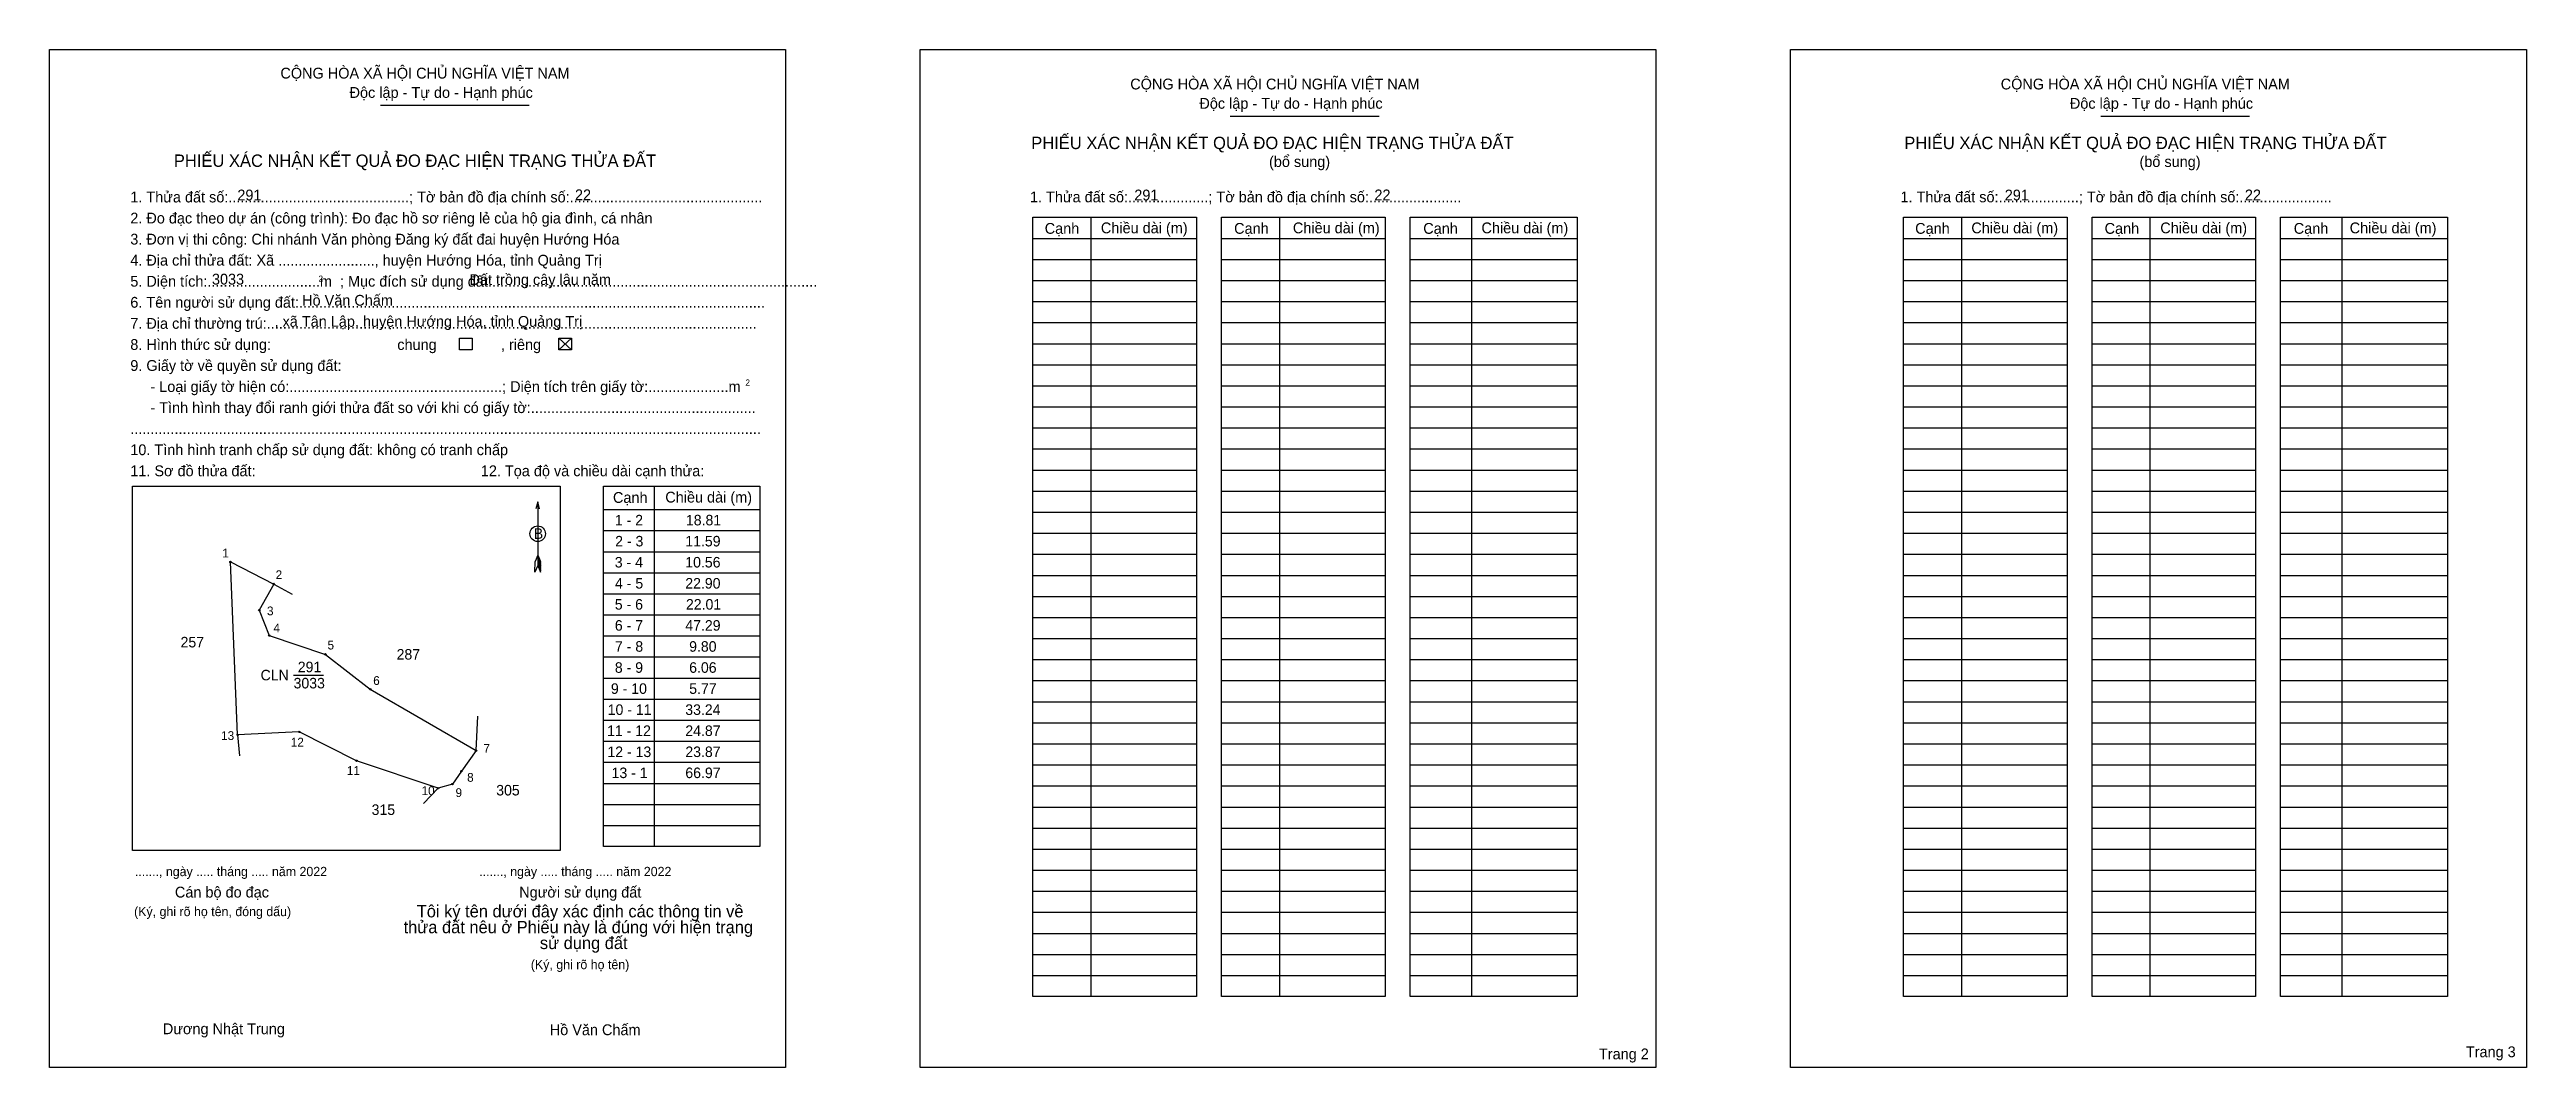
# Model space of a CAD drawing. Extents: x 548652 to 549610, y 1835357 to 1835751.
import ezdxf

# ---------------------------------------------------------------- set-up
doc = ezdxf.new("R2010")
doc.units = 0
for name, color, linetype in [('Level 1', 7, 'Continuous'), ('Level 10', 7, 'Continuous'), ('Level 11', 7, 'Continuous'), ('Level 13', 7, 'Continuous'), ('Level 2', 7, 'Continuous'), ('Level 25', 7, 'Continuous'), ('Level 27', 7, 'Continuous'), ('Level 36', 7, 'Continuous'), ('Level 48', 7, 'Continuous'), ('Level 50', 7, 'Continuous'), ('Level 52', 7, 'Continuous'), ('Level 55', 7, 'Continuous'), ('Level 6', 7, 'Continuous'), ('Level 9', 7, 'Continuous')]:
    doc.layers.add(name, color=color, linetype=linetype)

msp = doc.modelspace()

# ---------------------------------------------------------------- linework, layer by layer
at = {"layer": 'Level 1'}
for p, q in [((548651.78, 1835750.9), (548651.78, 1835750.9)), ((548988.47, 1835750.9), (548988.47, 1835750.9)), ((548779.77, 1835729.35), (548837.34, 1835729.35)), ((549108.48, 1835725.14), (549166.04, 1835725.14)), ((549445.18, 1835725.14), (549502.74, 1835725.14)), ((549054.57, 1835686), (549054.57, 1835384.59)), ((549127.51, 1835686), (549127.51, 1835384.59)), ((549201.79, 1835686), (549201.79, 1835384.59)), ((549391.27, 1835686), (549391.27, 1835384.59)), ((549464.2, 1835686), (549464.2, 1835384.59)), ((549538.49, 1835686), (549538.49, 1835384.59)), ((549032.17, 1835677.85), (549095.44, 1835677.85)), ((549105.1, 1835677.85), (549168.37, 1835677.85)), ((549178.03, 1835677.85), (549242.66, 1835677.85)), ((549368.87, 1835677.85), (549432.14, 1835677.85)), ((549441.8, 1835677.85), (549505.07, 1835677.85)), ((549514.73, 1835677.85), (549579.36, 1835677.85)), ((549032.17, 1835669.71), (549095.44, 1835669.71)), ((549032.17, 1835661.56), (549095.44, 1835661.56)), ((549105.1, 1835669.71), (549168.37, 1835669.71)), ((549105.1, 1835661.56), (549168.37, 1835661.56)), ((549178.03, 1835669.71), (549242.66, 1835669.71)), ((549178.03, 1835661.56), (549242.66, 1835661.56)), ((549368.87, 1835669.71), (549432.14, 1835669.71)), ((549368.87, 1835661.56), (549432.14, 1835661.56)), ((549441.8, 1835669.71), (549505.07, 1835669.71)), ((549441.8, 1835661.56), (549505.07, 1835661.56)), ((549514.73, 1835669.71), (549579.36, 1835669.71)), ((549514.73, 1835661.56), (549579.36, 1835661.56)), ((549032.17, 1835653.41), (549095.44, 1835653.41)), ((549105.1, 1835653.41), (549168.37, 1835653.41)), ((549178.03, 1835653.41), (549242.66, 1835653.41)), ((549368.87, 1835653.41), (549432.14, 1835653.41)), ((549441.8, 1835653.41), (549505.07, 1835653.41)), ((549514.73, 1835653.41), (549579.36, 1835653.41)), ((549032.17, 1835645.27), (549095.44, 1835645.27)), ((549105.1, 1835645.27), (549168.37, 1835645.27)), ((549178.03, 1835645.27), (549242.66, 1835645.27)), ((549368.87, 1835645.27), (549432.14, 1835645.27)), ((549441.8, 1835645.27), (549505.07, 1835645.27)), ((549514.73, 1835645.27), (549579.36, 1835645.27)), ((548848.76, 1835639.23), (548853.65, 1835634.68)), ((548848.76, 1835634.68), (548853.65, 1835639.23)), ((549032.17, 1835637.12), (549095.44, 1835637.12)), ((549105.1, 1835637.12), (549168.37, 1835637.12)), ((549178.03, 1835637.12), (549242.66, 1835637.12)), ((549368.87, 1835637.12), (549432.14, 1835637.12)), ((549441.8, 1835637.12), (549505.07, 1835637.12)), ((549514.73, 1835637.12), (549579.36, 1835637.12)), ((549032.17, 1835628.97), (549095.44, 1835628.97)), ((549105.1, 1835628.97), (549168.37, 1835628.97)), ((549178.03, 1835628.97), (549242.66, 1835628.97)), ((549368.87, 1835628.97), (549432.14, 1835628.97)), ((549441.8, 1835628.97), (549505.07, 1835628.97)), ((549514.73, 1835628.97), (549579.36, 1835628.97)), ((549032.17, 1835620.83), (549095.44, 1835620.83)), ((549032.17, 1835612.68), (549095.44, 1835612.68)), ((549105.1, 1835620.83), (549168.37, 1835620.83)), ((549105.1, 1835612.68), (549168.37, 1835612.68)), ((549178.03, 1835620.83), (549242.66, 1835620.83)), ((549178.03, 1835612.68), (549242.66, 1835612.68)), ((549368.87, 1835620.83), (549432.14, 1835620.83)), ((549368.87, 1835612.68), (549432.14, 1835612.68)), ((549441.8, 1835620.83), (549505.07, 1835620.83)), ((549441.8, 1835612.68), (549505.07, 1835612.68)), ((549514.73, 1835620.83), (549579.36, 1835620.83)), ((549514.73, 1835612.68), (549579.36, 1835612.68)), ((549032.17, 1835604.54), (549095.44, 1835604.54)), ((549105.1, 1835604.54), (549168.37, 1835604.54)), ((549178.03, 1835604.54), (549242.66, 1835604.54)), ((549368.87, 1835604.54), (549432.14, 1835604.54)), ((549441.8, 1835604.54), (549505.07, 1835604.54)), ((549514.73, 1835604.54), (549579.36, 1835604.54)), ((549032.17, 1835596.39), (549095.44, 1835596.39)), ((549105.1, 1835596.39), (549168.37, 1835596.39)), ((549178.03, 1835596.39), (549242.66, 1835596.39)), ((549368.87, 1835596.39), (549432.14, 1835596.39)), ((549441.8, 1835596.39), (549505.07, 1835596.39)), ((549514.73, 1835596.39), (549579.36, 1835596.39)), ((549032.17, 1835588.24), (549095.44, 1835588.24)), ((549105.1, 1835588.24), (549168.37, 1835588.24)), ((549178.03, 1835588.24), (549242.66, 1835588.24)), ((549368.87, 1835588.24), (549432.14, 1835588.24)), ((549441.8, 1835588.24), (549505.07, 1835588.24)), ((549514.73, 1835588.24), (549579.36, 1835588.24)), ((548683.83, 1835582.01), (548683.83, 1835582.01)), ((548840.59, 1835575.92), (548840.59, 1835551.28)), ((548885.6, 1835582.05), (548885.6, 1835442.61)), ((549032.17, 1835580.1), (549095.44, 1835580.1)), ((549105.1, 1835580.1), (549168.37, 1835580.1)), ((549178.03, 1835580.1), (549242.66, 1835580.1)), ((549368.87, 1835580.1), (549432.14, 1835580.1)), ((549441.8, 1835580.1), (549505.07, 1835580.1)), ((549514.73, 1835580.1), (549579.36, 1835580.1)), ((548866.05, 1835572.95), (548926.46, 1835572.95)), ((548866.05, 1835564.81), (548926.46, 1835564.81)), ((549032.17, 1835571.95), (549095.44, 1835571.95)), ((549105.1, 1835571.95), (549168.37, 1835571.95)), ((549178.03, 1835571.95), (549242.66, 1835571.95)), ((549368.87, 1835571.95), (549432.14, 1835571.95)), ((549441.8, 1835571.95), (549505.07, 1835571.95)), ((549514.73, 1835571.95), (549579.36, 1835571.95)), ((548840.59, 1835555.35), (548839.56, 1835552.84)), ((548840.59, 1835555.35), (548841.63, 1835552.84)), ((548840.59, 1835555), (548841.63, 1835552.47)), ((548866.05, 1835556.66), (548926.46, 1835556.66)), ((549032.17, 1835563.8), (549095.44, 1835563.8)), ((549032.17, 1835555.66), (549095.44, 1835555.66)), ((549105.1, 1835563.8), (549168.37, 1835563.8)), ((549105.1, 1835555.66), (549168.37, 1835555.66)), ((549178.03, 1835563.8), (549242.66, 1835563.8)), ((549178.03, 1835555.66), (549242.66, 1835555.66)), ((549368.87, 1835563.8), (549432.14, 1835563.8)), ((549368.87, 1835555.66), (549432.14, 1835555.66)), ((549441.8, 1835563.8), (549505.07, 1835563.8)), ((549441.8, 1835555.66), (549505.07, 1835555.66)), ((549514.73, 1835563.8), (549579.36, 1835563.8)), ((549514.73, 1835555.66), (549579.36, 1835555.66)), ((548839.5, 1835548.76), (548839.56, 1835552.84)), ((548840.59, 1835551.28), (548839.5, 1835548.76)), ((548840.59, 1835554.64), (548841.63, 1835552.12)), ((548840.59, 1835554.29), (548841.65, 1835551.75)), ((548840.59, 1835553.92), (548841.65, 1835551.38)), ((548840.59, 1835553.57), (548841.65, 1835551.02)), ((548840.59, 1835553.22), (548841.65, 1835550.65)), ((548840.59, 1835552.86), (548841.66, 1835550.28)), ((548840.59, 1835552.51), (548841.66, 1835549.92)), ((548840.59, 1835552.16), (548841.66, 1835549.55)), ((548840.59, 1835551.81), (548841.67, 1835549.2)), ((548840.59, 1835551.28), (548841.67, 1835548.76)), ((548841.67, 1835548.76), (548841.63, 1835552.84)), ((548866.05, 1835548.51), (548926.46, 1835548.51)), ((549032.17, 1835547.51), (549095.44, 1835547.51)), ((549105.1, 1835547.51), (549168.37, 1835547.51)), ((549178.03, 1835547.51), (549242.66, 1835547.51)), ((549368.87, 1835547.51), (549432.14, 1835547.51)), ((549441.8, 1835547.51), (549505.07, 1835547.51)), ((549514.73, 1835547.51), (549579.36, 1835547.51)), ((548866.05, 1835540.37), (548926.46, 1835540.37)), ((549032.17, 1835539.37), (549095.44, 1835539.37)), ((549105.1, 1835539.37), (549168.37, 1835539.37)), ((549178.03, 1835539.37), (549242.66, 1835539.37)), ((549368.87, 1835539.37), (549432.14, 1835539.37)), ((549441.8, 1835539.37), (549505.07, 1835539.37)), ((549514.73, 1835539.37), (549579.36, 1835539.37)), ((548866.05, 1835532.22), (548926.46, 1835532.22)), ((549032.17, 1835531.22), (549095.44, 1835531.22)), ((549105.1, 1835531.22), (549168.37, 1835531.22)), ((549178.03, 1835531.22), (549242.66, 1835531.22)), ((549368.87, 1835531.22), (549432.14, 1835531.22)), ((549441.8, 1835531.22), (549505.07, 1835531.22)), ((549514.73, 1835531.22), (549579.36, 1835531.22)), ((548866.05, 1835524.08), (548926.46, 1835524.08)), ((549032.17, 1835523.07), (549095.44, 1835523.07)), ((549105.1, 1835523.07), (549168.37, 1835523.07)), ((549178.03, 1835523.07), (549242.66, 1835523.07)), ((549368.87, 1835523.07), (549432.14, 1835523.07)), ((549441.8, 1835523.07), (549505.07, 1835523.07)), ((549514.73, 1835523.07), (549579.36, 1835523.07)), ((548866.05, 1835515.93), (548926.46, 1835515.93)), ((548866.05, 1835507.78), (548926.46, 1835507.78)), ((549032.17, 1835514.93), (549095.44, 1835514.93)), ((549105.1, 1835514.93), (549168.37, 1835514.93)), ((549178.03, 1835514.93), (549242.66, 1835514.93)), ((549368.87, 1835514.93), (549432.14, 1835514.93)), ((549441.8, 1835514.93), (549505.07, 1835514.93)), ((549514.73, 1835514.93), (549579.36, 1835514.93)), ((548866.05, 1835499.64), (548926.46, 1835499.64)), ((549032.17, 1835506.78), (549095.44, 1835506.78)), ((549032.17, 1835498.63), (549095.44, 1835498.63)), ((549105.1, 1835506.78), (549168.37, 1835506.78)), ((549105.1, 1835498.63), (549168.37, 1835498.63)), ((549178.03, 1835506.78), (549242.66, 1835506.78)), ((549178.03, 1835498.63), (549242.66, 1835498.63)), ((549368.87, 1835506.78), (549432.14, 1835506.78)), ((549368.87, 1835498.63), (549432.14, 1835498.63)), ((549441.8, 1835506.78), (549505.07, 1835506.78)), ((549441.8, 1835498.63), (549505.07, 1835498.63)), ((549514.73, 1835506.78), (549579.36, 1835506.78)), ((549514.73, 1835498.63), (549579.36, 1835498.63)), ((548866.05, 1835491.49), (548926.46, 1835491.49)), ((549032.17, 1835490.49), (549095.44, 1835490.49)), ((549105.1, 1835490.49), (549168.37, 1835490.49)), ((549178.03, 1835490.49), (549242.66, 1835490.49)), ((549368.87, 1835490.49), (549432.14, 1835490.49)), ((549441.8, 1835490.49), (549505.07, 1835490.49)), ((549514.73, 1835490.49), (549579.36, 1835490.49)), ((548866.05, 1835483.34), (548926.46, 1835483.34)), ((549032.17, 1835482.34), (549095.44, 1835482.34)), ((549105.1, 1835482.34), (549168.37, 1835482.34)), ((549178.03, 1835482.34), (549242.66, 1835482.34)), ((549368.87, 1835482.34), (549432.14, 1835482.34)), ((549441.8, 1835482.34), (549505.07, 1835482.34)), ((549514.73, 1835482.34), (549579.36, 1835482.34)), ((548866.05, 1835475.2), (548926.46, 1835475.2)), ((549032.17, 1835474.2), (549095.44, 1835474.2)), ((549105.1, 1835474.2), (549168.37, 1835474.2)), ((549178.03, 1835474.2), (549242.66, 1835474.2)), ((549368.87, 1835474.2), (549432.14, 1835474.2)), ((549441.8, 1835474.2), (549505.07, 1835474.2)), ((549514.73, 1835474.2), (549579.36, 1835474.2)), ((548866.05, 1835467.05), (548926.46, 1835467.05)), ((549032.17, 1835466.05), (549095.44, 1835466.05)), ((549105.1, 1835466.05), (549168.37, 1835466.05)), ((549178.03, 1835466.05), (549242.66, 1835466.05)), ((549368.87, 1835466.05), (549432.14, 1835466.05)), ((549441.8, 1835466.05), (549505.07, 1835466.05)), ((549514.73, 1835466.05), (549579.36, 1835466.05)), ((548866.05, 1835458.9), (548926.46, 1835458.9)), ((548866.05, 1835450.76), (548926.46, 1835450.76)), ((549032.17, 1835457.9), (549095.44, 1835457.9)), ((549032.17, 1835449.76), (549095.44, 1835449.76)), ((549105.1, 1835457.9), (549168.37, 1835457.9)), ((549105.1, 1835449.76), (549168.37, 1835449.76)), ((549178.03, 1835457.9), (549242.66, 1835457.9)), ((549178.03, 1835449.76), (549242.66, 1835449.76)), ((549368.87, 1835457.9), (549432.14, 1835457.9)), ((549368.87, 1835449.76), (549432.14, 1835449.76)), ((549441.8, 1835457.9), (549505.07, 1835457.9)), ((549441.8, 1835449.76), (549505.07, 1835449.76)), ((549514.73, 1835457.9), (549579.36, 1835457.9)), ((549514.73, 1835449.76), (549579.36, 1835449.76)), ((548849.3, 1835441.05), (548849.3, 1835441.05)), ((549032.17, 1835441.61), (549095.44, 1835441.61)), ((549105.1, 1835441.61), (549168.37, 1835441.61)), ((549178.03, 1835441.61), (549242.66, 1835441.61)), ((549368.87, 1835441.61), (549432.14, 1835441.61)), ((549441.8, 1835441.61), (549505.07, 1835441.61)), ((549514.73, 1835441.61), (549579.36, 1835441.61)), ((549032.17, 1835433.46), (549095.44, 1835433.46)), ((549105.1, 1835433.46), (549168.37, 1835433.46)), ((549178.03, 1835433.46), (549242.66, 1835433.46)), ((549368.87, 1835433.46), (549432.14, 1835433.46)), ((549441.8, 1835433.46), (549505.07, 1835433.46)), ((549514.73, 1835433.46), (549579.36, 1835433.46)), ((549032.17, 1835425.32), (549095.44, 1835425.32)), ((549105.1, 1835425.32), (549168.37, 1835425.32)), ((549178.03, 1835425.32), (549242.66, 1835425.32)), ((549368.87, 1835425.32), (549432.14, 1835425.32)), ((549441.8, 1835425.32), (549505.07, 1835425.32)), ((549514.73, 1835425.32), (549579.36, 1835425.32)), ((549032.17, 1835417.17), (549095.44, 1835417.17)), ((549105.1, 1835417.17), (549168.37, 1835417.17)), ((549178.03, 1835417.17), (549242.66, 1835417.17)), ((549368.87, 1835417.17), (549432.14, 1835417.17)), ((549441.8, 1835417.17), (549505.07, 1835417.17)), ((549514.73, 1835417.17), (549579.36, 1835417.17)), ((549032.17, 1835409.03), (549095.44, 1835409.03)), ((549105.1, 1835409.03), (549168.37, 1835409.03)), ((549178.03, 1835409.03), (549242.66, 1835409.03)), ((549368.87, 1835409.03), (549432.14, 1835409.03)), ((549441.8, 1835409.03), (549505.07, 1835409.03)), ((549514.73, 1835409.03), (549579.36, 1835409.03)), ((549032.17, 1835400.88), (549095.44, 1835400.88)), ((549032.17, 1835392.73), (549095.44, 1835392.73)), ((549105.1, 1835400.88), (549168.37, 1835400.88)), ((549105.1, 1835392.73), (549168.37, 1835392.73)), ((549178.03, 1835400.88), (549242.66, 1835400.88)), ((549178.03, 1835392.73), (549242.66, 1835392.73)), ((549368.87, 1835400.88), (549432.14, 1835400.88)), ((549368.87, 1835392.73), (549432.14, 1835392.73)), ((549441.8, 1835400.88), (549505.07, 1835400.88)), ((549441.8, 1835392.73), (549505.07, 1835392.73)), ((549514.73, 1835400.88), (549579.36, 1835400.88)), ((549514.73, 1835392.73), (549579.36, 1835392.73)), ((548936.45, 1835357.16), (548936.45, 1835357.16)), ((549273.14, 1835357.16), (549273.14, 1835357.16))]:
    msp.add_line(p, q, dxfattribs=at)
for points in [[(549032.17, 1835686), (549095.44, 1835686), (549095.44, 1835384.59), (549032.17, 1835384.59)], [(549105.1, 1835686), (549168.37, 1835686), (549168.37, 1835384.59), (549105.1, 1835384.59)], [(549178.03, 1835686), (549242.66, 1835686), (549242.66, 1835384.59), (549178.03, 1835384.59)], [(549368.87, 1835686), (549432.14, 1835686), (549432.14, 1835384.59), (549368.87, 1835384.59)], [(549441.8, 1835686), (549505.07, 1835686), (549505.07, 1835384.59), (549441.8, 1835384.59)], [(549514.73, 1835686), (549579.36, 1835686), (549579.36, 1835384.59), (549514.73, 1835384.59)], [(548683.83, 1835582.01), (548849.3, 1835582.01), (548849.3, 1835441.05), (548683.83, 1835441.05)], [(548866.05, 1835582.05), (548926.46, 1835582.05), (548926.46, 1835442.61), (548866.05, 1835442.61)]]:
    msp.add_lwpolyline(points, close=True, dxfattribs=at)
msp.add_lwpolyline([(548841.29, 1835573.3), (548840.59, 1835575.92), (548839.88, 1835573.3)], dxfattribs=at)
msp.add_circle((548840.59, 1835563.6), 3.01, dxfattribs=at)
at = {"layer": 'Level 10'}
msp.add_lwpolyline([(548802.05, 1835465.18), (548770.55, 1835475.79), (548748.34, 1835486.98), (548724.5, 1835485.78), (548721.72, 1835552.69), (548738.49, 1835544.16), (548732.87, 1835534.02), (548736.75, 1835524.2), (548758.48, 1835516.96), (548775.85, 1835503.44), (548816.76, 1835479.71), (548811.08, 1835471.73), (548807.59, 1835466.78)], close=True, dxfattribs=at)
at = {"layer": 'Level 11'}
for centre in [(548721.72, 1835552.69), (548738.49, 1835544.16), (548732.87, 1835534.02), (548736.75, 1835524.2), (548758.48, 1835516.96), (548775.85, 1835503.44), (548724.5, 1835485.78), (548748.34, 1835486.98), (548816.76, 1835479.71), (548770.55, 1835475.79), (548811.08, 1835471.73), (548802.05, 1835465.18), (548802.05, 1835465.18), (548807.59, 1835466.78)]:
    msp.add_circle(centre, 0.272, dxfattribs=at)
at = {"layer": 'Level 2'}
for points in [[(548651.77, 1835750.9), (548936.44, 1835750.9), (548936.44, 1835357.16), (548651.77, 1835357.16)], [(548988.47, 1835750.9), (549273.14, 1835750.9), (549273.14, 1835357.16), (548988.47, 1835357.16)], [(549325.17, 1835750.9), (549609.84, 1835750.9), (549609.84, 1835357.16), (549325.17, 1835357.16)]]:
    msp.add_lwpolyline(points, close=True, dxfattribs=at)
at = {"layer": 'Level 25'}
msp.add_line((548738.49, 1835544.16), (548732.87, 1835534.02), dxfattribs=at)
at = {"layer": 'Level 27'}
for p, q in [((548738.49, 1835544.16), (548745.63, 1835540.24)), ((548724.5, 1835485.78), (548725.23, 1835477.67)), ((548802.05, 1835465.18), (548796.46, 1835459.25))]:
    msp.add_line(p, q, dxfattribs=at)
at = {"layer": 'Level 50'}
for points in [[(548810.3, 1835639.23), (548815.19, 1835639.23), (548815.19, 1835634.68), (548810.3, 1835634.68)], [(548848.76, 1835639.23), (548853.65, 1835639.23), (548853.65, 1835634.68), (548848.76, 1835634.68)]]:
    msp.add_lwpolyline(points, close=True, dxfattribs=at)
at = {"layer": 'Level 9'}
for p, q in [((548746.16, 1835508.94), (548757.7, 1835508.94)), ((548816.76, 1835479.71), (548817.5, 1835493.05))]:
    msp.add_line(p, q, dxfattribs=at)

# ---------------------------------------------------------------- texts
at = {"layer": 'Level 1'}
for s, height, p in [('CỘNG HÒA XÃ HỘI CHỦ NGHĨA VIỆT NAM', 4.1815, (548741.07, 1835739.67)), ('CỘNG HÒA XÃ HỘI CHỦ NGHĨA VIỆT NAM', 4.1815, (549069.79, 1835735.46)), ('CỘNG HÒA XÃ HỘI CHỦ NGHĨA VIỆT NAM', 4.1815, (549406.48, 1835735.46)), ('Độc lập - Tự do - Hạnh phúc', 4.1815, (548767.82, 1835732.2)), ('Độc lập - Tự do - Hạnh phúc', 4.1815, (549096.53, 1835727.99)), ('Độc lập - Tự do - Hạnh phúc', 4.1815, (549433.23, 1835727.99)), ('PHIẾU XÁC NHẬN KẾT QUẢ ĐO ĐẠC HIỆN TRẠNG THỬA ĐẤT', 4.7794, (549031.5, 1835712.39)), ('PHIẾU XÁC NHẬN KẾT QUẢ ĐO ĐẠC HIỆN TRẠNG THỬA ĐẤT', 4.7794, (549369.19, 1835712.39)), ('PHIẾU XÁC NHẬN KẾT QUẢ ĐO ĐẠC HIỆN TRẠNG THỬA ĐẤT', 4.7794, (548699.86, 1835705.52)), ('(bổ sung)', 4.182, (549123.47, 1835705.46)), ('(bổ sung)', 4.182, (549460.17, 1835705.46)), ('1. Thửa đất số:.............................................; Tờ bản đồ địa chính số:................................................', 4.18152, (548683.01, 1835691.76)), ('1. Thửa đất số:....................; Tờ bản đồ địa chính số:.......................', 4.1815, (549031, 1835691.8)), ('1. Thửa đất số:....................; Tờ bản đồ địa chính số:.......................', 4.1815, (549367.7, 1835691.8)), ('3. Đơn vị thi công: Chi nhánh Văn phòng Đăng ký đất đai huyện Hướng Hóa', 4.1815, (548683.01, 1835675.46)), ('2. Đo đạc theo dự án (công trình): Đo đạc hồ sơ riêng lẻ của hộ gia đình, cá nhân', 4.1815, (548683.01, 1835683.61)), ('Cạnh', 4.182, (549036.7, 1835679.62)), ('Chiều dài (m)', 4.1815, (549058.42, 1835679.82)), ('Cạnh', 4.182, (549109.97, 1835679.62)), ('Chiều dài (m)', 4.1815, (549132.7, 1835679.82)), ('Cạnh', 4.182, (549183.13, 1835679.62)), ('Chiều dài (m)', 4.1815, (549205.64, 1835679.82)), ('Cạnh', 4.182, (549373.4, 1835679.62)), ('Chiều dài (m)', 4.1815, (549395.12, 1835679.82)), ('Cạnh', 4.182, (549446.67, 1835679.62)), ('Chiều dài (m)', 4.1815, (549468.21, 1835679.82)), ('Cạnh', 4.182, (549519.83, 1835679.62)), ('Chiều dài (m)', 4.1815, (549541.47, 1835679.82)), ('4. Địa chỉ thửa đất: Xã ........................, huyện Hướng Hóa, tỉnh Quảng Trị', 4.1815, (548683.01, 1835667.32)), ('5. Diện tích:............................m  ; Mục đích sử dụng đất:.................................................................................', 4.18152, (548683.01, 1835659.17)), ('2', 2.39, (548755.79, 1835661.07)), ('6. Tên người sử dụng đất:....................................................................................................................', 4.18152, (548683.01, 1835651.03)), ('7. Địa chỉ thường trú:..........................................................................................................................', 4.18152, (548683.01, 1835642.88)), ('chung                , riêng', 4.1815, (548786.28, 1835634.69)), ('9. Giấy tờ về quyền sử dụng đất:', 4.1815, (548683.01, 1835626.59)), ('     - Loại giấy tờ hiện có:.....................................................; Diện tích trên giấy tờ:....................m', 4.18152, (548683.01, 1835618.44)), ('2', 2.39, (548920.93, 1835620.88)), ('     - Tình hình thay đổi ranh giới thửa đất so với khi có giấy tờ:........................................................', 4.18152, (548683.01, 1835610.29)), ('10. Tình hình tranh chấp sử dụng đất: không có tranh chấp', 4.1815, (548683.01, 1835594)), ('.............................................................................................................................................................', 4.18152, (548683.01, 1835602.15)), ('11. Sơ đồ thửa đất:', 4.1815, (548683.01, 1835585.85)), ('12. Tọa độ và chiều dài cạnh thửa:', 4.1815, (548818.59, 1835585.85)), ('Cạnh', 4.182, (548869.71, 1835575.54)), ('Chiều dài (m)', 4.1815, (548889.94, 1835575.67)), ('B', 4.07, (548839.08, 1835561.62)), ('......., ngày ..... tháng ..... năm 2022', 3.5844, (548684.79, 1835431.17)), ('......., ngày ..... tháng ..... năm 2022', 3.5844, (548817.97, 1835431.17)), ('Cán bộ đo đạc', 4.1815, (548700.27, 1835422.89)), ('Người sử dụng đất', 4.1815, (548833.45, 1835422.89)), ('(Ký, ghi rõ họ tên, đóng dấu)', 3.5844, (548684.47, 1835415.69)), ('thửa đất nêu ở Phiếu này là đúng với hiện trạng', 4.7517, (548788.72, 1835409.08)), ('Tôi ký tên dưới đây xác định các thông tin về', 4.7517, (548793.8, 1835415.22)), ('sử dụng đất', 4.7517, (548841.44, 1835402.96)), ('(Ký, ghi rõ họ tên)', 3.5844, (548837.93, 1835395.18)), ('Dương Nhật Trung', 4.1815, (548695.61, 1835370.03)), ('Trang 2', 4.182, (549251.09, 1835360.31)), ('Trang 3', 4.182, (549586.4, 1835361.13))]:
    msp.add_text(s, height=height, dxfattribs=at).set_placement(p)
at = {"layer": 'Level 13'}
for s, p in [('CLN', (548733.41, 1835506.9)), ('3033', (548746.16, 1835503.78)), ('291', (548747.79, 1835510.03))]:
    msp.add_text(s, height=4.073, dxfattribs=at).set_placement(p)
at = {"layer": 'Level 36'}
for s, p in [('257', (548702.45, 1835519.64)), ('287', (548786.02, 1835514.93)), ('305', (548824.55, 1835462.37)), ('315', (548776.35, 1835454.84))]:
    msp.add_text(s, height=4.073, dxfattribs=at).set_placement(p)
at = {"layer": 'Level 48'}
msp.add_text('8. Hình thức sử dụng:', height=4.1817, dxfattribs=at).set_placement((548683.01, 1835634.73))
at = {"layer": 'Level 52'}
for s, p in [('1 - 2', (548870.43, 1835566.84)), ('18.81', (548897.93, 1835566.84)), ('2 - 3', (548870.56, 1835558.7)), ('11.59', (548897.69, 1835558.7)), ('3 - 4', (548870.41, 1835550.55)), ('4 - 5', (548870.5, 1835542.4)), ('22.90', (548897.67, 1835542.4)), ('10.56', (548897.68, 1835550.55)), ('5 - 6', (548870.42, 1835534.26)), ('22.01', (548897.93, 1835534.26)), ('6 - 7', (548870.44, 1835526.11)), ('47.29', (548897.69, 1835526.11)), ('7 - 8', (548870.48, 1835517.97)), ('9.80', (548899.17, 1835517.97)), ('8 - 9', (548870.44, 1835509.82)), ('6.06', (548899.18, 1835509.82)), ('10 - 11', (548867.67, 1835493.53)), ('9 - 10', (548868.91, 1835501.67)), ('33.24', (548897.67, 1835493.53)), ('5.77', (548899.2, 1835501.67)), ('11 - 12', (548867.42, 1835485.38)), ('24.87', (548897.7, 1835485.38)), ('12 - 13', (548867.55, 1835477.23)), ('23.87', (548897.7, 1835477.23)), ('13 - 1', (548869.17, 1835469.09)), ('66.97', (548897.7, 1835469.09))]:
    msp.add_text(s, height=4.073, dxfattribs=at).set_placement(p)
at = {"layer": 'Level 55'}
for s, p in [('1', (548721.68, 1835552.69)), ('2', (548738.44, 1835544.16)), ('3', (548732.83, 1835534.02)), ('4', (548736.7, 1835524.2)), ('5', (548758.44, 1835516.96)), ('6', (548775.8, 1835503.44)), ('13', (548724.41, 1835485.78)), ('12', (548748.24, 1835486.98)), ('7', (548816.71, 1835479.71)), ('11', (548770.46, 1835475.79)), ('8', (548811.04, 1835471.73)), ('10', (548801.95, 1835465.18)), ('9', (548807.54, 1835466.78))]:
    msp.add_text(s, height=0.136, dxfattribs=at).set_placement(p)
at = {"layer": 'Level 6'}
for s, height, p in [('291', 4.182, (548724.42, 1835692.53)), ('22', 4.182, (548855.01, 1835692.6)), ('291', 4.182, (549071.35, 1835692.53)), ('22', 4.182, (549164.23, 1835692.56)), ('291', 4.182, (549408.05, 1835692.53)), ('22', 4.182, (549500.93, 1835692.56)), ('3033', 4.182, (548714.59, 1835659.99)), ('Đất trồng cây lâu năm', 4.1817, (548814.22, 1835659.82)), ('Hồ Văn Chấm', 4.1817, (548749.47, 1835651.81)), (', xã Tân Lập, huyện Hướng Hóa, tỉnh Quảng Trị', 4.1817, (548738.8, 1835643.65)), ('Hồ Văn Chấm', 4.1817, (548845.25, 1835369.65))]:
    msp.add_text(s, height=height, dxfattribs=at).set_placement(p)
at = {"layer": 'Level 9'}
for s, height, p in [('1', 3.39, (548718.57, 1835554.42)), ('2', 3.39, (548739.24, 1835546.06)), ('3', 3.39, (548735.89, 1835532.06)), ('4', 3.39, (548738.38, 1835525.46)), ('5', 3.39, (548759.31, 1835518.85)), ('6', 3.39, (548776.97, 1835505.12)), ('13', 3.394, (548718.14, 1835483.82)), ('12', 3.394, (548745.09, 1835481.3)), ('7', 3.39, (548819.6, 1835478.88)), ('11', 3.394, (548766.78, 1835470.33)), ('8', 3.39, (548813.29, 1835467.68)), ('10', 3.394, (548795.68, 1835462.5)), ('9', 3.39, (548808.81, 1835461.77))]:
    msp.add_text(s, height=height, dxfattribs=at).set_placement(p)

doc.saveas('drawing.dxf')
